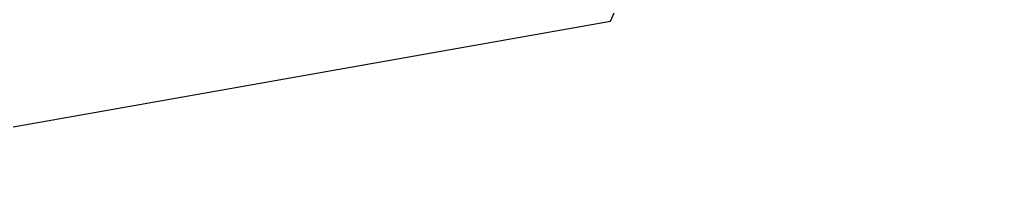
# Model space of a CAD drawing. Header units: millimetres. Extents: x 0 to 8967983, y -224399 to 13801.
# Drawn here: x 71363.94 to 71375.18, y -193460.39 to -193458.52 of the extents above; entities that cross this region are included whole.
import ezdxf

# ---------------------------------------------------------------- set-up
doc = ezdxf.new("R2010")
doc.units = ezdxf.units.MM
doc.header["$LTSCALE"] = 10
doc.layers.add('Архитектура', color=251, linetype='Continuous')

msp = doc.modelspace()

# ---------------------------------------------------------------- linework, layer by layer
at = {"layer": 'Архитектура', "lineweight": 25, "transparency": 33554684}
for points in [[(71359.233, -193420.671), (71365.017, -193453.307, 0.414326), (71365.653, -193453.752), (71366.974, -193453.518, 0.410627), (71367.419, -193452.888), (71367.301, -193452.221, 0.492552), (71367.036, -193452.021), (71366.538, -193452.109, -0.441111), (71366.255, -193451.911), (71365.987, -193450.057, -0.208057), (71366.268, -193449.201, -0.000016), (71368.195, -193446.447, -0.439819), (71369.639, -193446.191, -0.000016), (71372.396, -193448.115, -0.208057), (71372.953, -193448.823), (71373.338, -193450.656, -0.441111), (71373.141, -193450.939), (71372.643, -193451.027, 0.492552), (71372.463, -193451.306), (71372.581, -193451.974, 0.410627), (71373.216, -193452.411), (71374.537, -193452.177, 0.414326), (71374.981, -193451.541), (71369.197, -193418.905, 0.523933)], [(71359.233, -193420.671), (71365.017, -193453.307, 0.414326), (71365.653, -193453.752), (71366.974, -193453.518, 0.410627), (71367.419, -193452.888), (71367.301, -193452.221, 0.492552), (71367.036, -193452.021), (71366.538, -193452.109, -0.441111), (71366.255, -193451.911), (71365.987, -193450.057, -0.208057), (71366.268, -193449.201, -0.000016), (71368.195, -193446.447, -0.439819), (71369.639, -193446.191, -0.000016), (71372.396, -193448.115, -0.208057), (71372.953, -193448.823), (71373.338, -193450.656, -0.441111), (71373.141, -193450.939), (71372.643, -193451.027, 0.492552), (71372.463, -193451.306), (71372.581, -193451.974, 0.410627), (71373.216, -193452.411), (71374.537, -193452.177, 0.414326), (71374.981, -193451.541), (71369.197, -193418.905, 0.523933)], [(71359.233, -193420.671), (71365.017, -193453.307, 0.414326), (71365.653, -193453.752), (71366.974, -193453.518, 0.410627), (71367.419, -193452.888), (71367.301, -193452.221, 0.492552), (71367.036, -193452.021), (71366.538, -193452.109, -0.441111), (71366.255, -193451.911), (71365.987, -193450.057, -0.208057), (71366.268, -193449.201, -0.000016), (71368.195, -193446.447, -0.439819), (71369.639, -193446.191, -0.000016), (71372.396, -193448.115, -0.208057), (71372.953, -193448.823), (71373.338, -193450.656, -0.441111), (71373.141, -193450.939), (71372.643, -193451.027, 0.492552), (71372.463, -193451.306), (71372.581, -193451.974, 0.410627), (71373.216, -193452.411), (71374.537, -193452.177, 0.414326), (71374.981, -193451.541), (71369.197, -193418.905, 0.523933)], [(71359.233, -193420.671), (71365.017, -193453.307, 0.414326), (71365.653, -193453.752), (71366.974, -193453.518, 0.410627), (71367.419, -193452.888), (71367.301, -193452.221, 0.492552), (71367.036, -193452.021), (71366.538, -193452.109, -0.441111), (71366.255, -193451.911), (71365.987, -193450.057, -0.208057), (71366.268, -193449.201, -0.000016), (71368.195, -193446.447, -0.439819), (71369.639, -193446.191, -0.000016), (71372.396, -193448.115, -0.208057), (71372.953, -193448.823), (71373.338, -193450.656, -0.441111), (71373.141, -193450.939), (71372.643, -193451.027, 0.492552), (71372.463, -193451.306), (71372.581, -193451.974, 0.410627), (71373.216, -193452.411), (71374.537, -193452.177, 0.414326), (71374.981, -193451.541), (71369.197, -193418.905, 0.523933)], [(71359.233, -193420.671), (71365.017, -193453.307, 0.414326), (71365.653, -193453.752), (71366.974, -193453.518, 0.410627), (71367.419, -193452.888), (71367.301, -193452.221, 0.492552), (71367.036, -193452.021), (71366.538, -193452.109, -0.441111), (71366.255, -193451.911), (71365.987, -193450.057, -0.208057), (71366.268, -193449.201, -0.000016), (71368.195, -193446.447, -0.439819), (71369.639, -193446.191, -0.000016), (71372.396, -193448.115, -0.208057), (71372.953, -193448.823), (71373.338, -193450.656, -0.441111), (71373.141, -193450.939), (71372.643, -193451.027, 0.492552), (71372.463, -193451.306), (71372.581, -193451.974, 0.410627), (71373.216, -193452.411), (71374.537, -193452.177, 0.414326), (71374.981, -193451.541), (71369.197, -193418.905, 0.523933)], [(71359.233, -193420.671), (71365.017, -193453.307, 0.414326), (71365.653, -193453.752), (71366.974, -193453.518, 0.410627), (71367.419, -193452.888), (71367.301, -193452.221, 0.492552), (71367.036, -193452.021), (71366.538, -193452.109, -0.441111), (71366.255, -193451.911), (71365.987, -193450.057, -0.208057), (71366.268, -193449.201, -0.000016), (71368.195, -193446.447, -0.439819), (71369.639, -193446.191, -0.000016), (71372.396, -193448.115, -0.208057), (71372.953, -193448.823), (71373.338, -193450.656, -0.441111), (71373.141, -193450.939), (71372.643, -193451.027, 0.492552), (71372.463, -193451.306), (71372.581, -193451.974, 0.410627), (71373.216, -193452.411), (71374.537, -193452.177, 0.414326), (71374.981, -193451.541), (71369.197, -193418.905, 0.523933)], [(71359.233, -193420.671), (71365.017, -193453.307, 0.414326), (71365.653, -193453.752), (71366.974, -193453.518, 0.410627), (71367.419, -193452.888), (71367.301, -193452.221, 0.492552), (71367.036, -193452.021), (71366.538, -193452.109, -0.441111), (71366.255, -193451.911), (71365.987, -193450.057, -0.208057), (71366.268, -193449.201, -0.000016), (71368.195, -193446.447, -0.439819), (71369.639, -193446.191, -0.000016), (71372.396, -193448.115, -0.208057), (71372.953, -193448.823), (71373.338, -193450.656, -0.441111), (71373.141, -193450.939), (71372.643, -193451.027, 0.492552), (71372.463, -193451.306), (71372.581, -193451.974, 0.410627), (71373.216, -193452.411), (71374.537, -193452.177, 0.414326), (71374.981, -193451.541), (71369.197, -193418.905, 0.523933)], [(71359.233, -193420.671), (71365.017, -193453.307, 0.414326), (71365.653, -193453.752), (71366.974, -193453.518, 0.410627), (71367.419, -193452.888), (71367.301, -193452.221, 0.492552), (71367.036, -193452.021), (71366.538, -193452.109, -0.441111), (71366.255, -193451.911), (71365.987, -193450.057, -0.208057), (71366.268, -193449.201, -0.000016), (71368.195, -193446.447, -0.439819), (71369.639, -193446.191, -0.000016), (71372.396, -193448.115, -0.208057), (71372.953, -193448.823), (71373.338, -193450.656, -0.441111), (71373.141, -193450.939), (71372.643, -193451.027, 0.492552), (71372.463, -193451.306), (71372.581, -193451.974, 0.410627), (71373.216, -193452.411), (71374.537, -193452.177, 0.414326), (71374.981, -193451.541), (71369.197, -193418.905, 0.523933)], [(71359.233, -193420.671), (71365.017, -193453.307, 0.414326), (71365.653, -193453.752), (71366.974, -193453.518, 0.410627), (71367.419, -193452.888), (71367.301, -193452.221, 0.492552), (71367.036, -193452.021), (71366.538, -193452.109, -0.441111), (71366.255, -193451.911), (71365.987, -193450.057, -0.208057), (71366.268, -193449.201, -0.000016), (71368.195, -193446.447, -0.439819), (71369.639, -193446.191, -0.000016), (71372.396, -193448.115, -0.208057), (71372.953, -193448.823), (71373.338, -193450.656, -0.441111), (71373.141, -193450.939), (71372.643, -193451.027, 0.492552), (71372.463, -193451.306), (71372.581, -193451.974, 0.410627), (71373.216, -193452.411), (71374.537, -193452.177, 0.414326), (71374.981, -193451.541), (71369.197, -193418.905, 0.523933)], [(71359.233, -193420.671), (71365.017, -193453.307, 0.414326), (71365.653, -193453.752), (71366.974, -193453.518, 0.410627), (71367.419, -193452.888), (71367.301, -193452.221, 0.492552), (71367.036, -193452.021), (71366.538, -193452.109, -0.441111), (71366.255, -193451.911), (71365.987, -193450.057, -0.208057), (71366.268, -193449.201, -0.000016), (71368.195, -193446.447, -0.439819), (71369.639, -193446.191, -0.000016), (71372.396, -193448.115, -0.208057), (71372.953, -193448.823), (71373.338, -193450.656, -0.441111), (71373.141, -193450.939), (71372.643, -193451.027, 0.492552), (71372.463, -193451.306), (71372.581, -193451.974, 0.410627), (71373.216, -193452.411), (71374.537, -193452.177, 0.414326), (71374.981, -193451.541), (71369.197, -193418.905, 0.523933)], [(71359.233, -193420.671), (71365.017, -193453.307, 0.414326), (71365.653, -193453.752), (71366.974, -193453.518, 0.410627), (71367.419, -193452.888), (71367.301, -193452.221, 0.492552), (71367.036, -193452.021), (71366.538, -193452.109, -0.441111), (71366.255, -193451.911), (71365.987, -193450.057, -0.208057), (71366.268, -193449.201, -0.000016), (71368.195, -193446.447, -0.439819), (71369.639, -193446.191, -0.000016), (71372.396, -193448.115, -0.208057), (71372.953, -193448.823), (71373.338, -193450.656, -0.441111), (71373.141, -193450.939), (71372.643, -193451.027, 0.492552), (71372.463, -193451.306), (71372.581, -193451.974, 0.410627), (71373.216, -193452.411), (71374.537, -193452.177, 0.414326), (71374.981, -193451.541), (71369.197, -193418.905, 0.523933)], [(71359.233, -193420.671), (71365.017, -193453.307, 0.414326), (71365.653, -193453.752), (71366.974, -193453.518, 0.410627), (71367.419, -193452.888), (71367.301, -193452.221, 0.492552), (71367.036, -193452.021), (71366.538, -193452.109, -0.441111), (71366.255, -193451.911), (71365.987, -193450.057, -0.208057), (71366.268, -193449.201, -0.000016), (71368.195, -193446.447, -0.439819), (71369.639, -193446.191, -0.000016), (71372.396, -193448.115, -0.208057), (71372.953, -193448.823), (71373.338, -193450.656, -0.441111), (71373.141, -193450.939), (71372.643, -193451.027, 0.492552), (71372.463, -193451.306), (71372.581, -193451.974, 0.410627), (71373.216, -193452.411), (71374.537, -193452.177, 0.414326), (71374.981, -193451.541), (71369.197, -193418.905, 0.523933)], [(71359.233, -193420.671), (71365.017, -193453.307, 0.414326), (71365.653, -193453.752), (71366.974, -193453.518, 0.410627), (71367.419, -193452.888), (71367.301, -193452.221, 0.492552), (71367.036, -193452.021), (71366.538, -193452.109, -0.441111), (71366.255, -193451.911), (71365.987, -193450.057, -0.208057), (71366.268, -193449.201, -0.000016), (71368.195, -193446.447, -0.439819), (71369.639, -193446.191, -0.000016), (71372.396, -193448.115, -0.208057), (71372.953, -193448.823), (71373.338, -193450.656, -0.441111), (71373.141, -193450.939), (71372.643, -193451.027, 0.492552), (71372.463, -193451.306), (71372.581, -193451.974, 0.410627), (71373.216, -193452.411), (71374.537, -193452.177, 0.414326), (71374.981, -193451.541), (71369.197, -193418.905, 0.523933)], [(71359.233, -193420.671), (71365.017, -193453.307, 0.414326), (71365.653, -193453.752), (71366.974, -193453.518, 0.410627), (71367.419, -193452.888), (71367.301, -193452.221, 0.492552), (71367.036, -193452.021), (71366.538, -193452.109, -0.441111), (71366.255, -193451.911), (71365.987, -193450.057, -0.208057), (71366.268, -193449.201, -0.000016), (71368.195, -193446.447, -0.439819), (71369.639, -193446.191, -0.000016), (71372.396, -193448.115, -0.208057), (71372.953, -193448.823), (71373.338, -193450.656, -0.441111), (71373.141, -193450.939), (71372.643, -193451.027, 0.492552), (71372.463, -193451.306), (71372.581, -193451.974, 0.410627), (71373.216, -193452.411), (71374.537, -193452.177, 0.414326), (71374.981, -193451.541), (71369.197, -193418.905, 0.523933)], [(71359.233, -193420.671), (71365.017, -193453.307, 0.414326), (71365.653, -193453.752), (71366.974, -193453.518, 0.410627), (71367.419, -193452.888), (71367.301, -193452.221, 0.492552), (71367.036, -193452.021), (71366.538, -193452.109, -0.441111), (71366.255, -193451.911), (71365.987, -193450.057, -0.208057), (71366.268, -193449.201, -0.000016), (71368.195, -193446.447, -0.439819), (71369.639, -193446.191, -0.000016), (71372.396, -193448.115, -0.208057), (71372.953, -193448.823), (71373.338, -193450.656, -0.441111), (71373.141, -193450.939), (71372.643, -193451.027, 0.492552), (71372.463, -193451.306), (71372.581, -193451.974, 0.410627), (71373.216, -193452.411), (71374.537, -193452.177, 0.414326), (71374.981, -193451.541), (71369.197, -193418.905, 0.523933)], [(71359.233, -193420.671), (71365.017, -193453.307, 0.414326), (71365.653, -193453.752), (71366.974, -193453.518, 0.410627), (71367.419, -193452.888), (71367.301, -193452.221, 0.492552), (71367.036, -193452.021), (71366.538, -193452.109, -0.441111), (71366.255, -193451.911), (71365.987, -193450.057, -0.208057), (71366.268, -193449.201, -0.000016), (71368.195, -193446.447, -0.439819), (71369.639, -193446.191, -0.000016), (71372.396, -193448.115, -0.208057), (71372.953, -193448.823), (71373.338, -193450.656, -0.441111), (71373.141, -193450.939), (71372.643, -193451.027, 0.492552), (71372.463, -193451.306), (71372.581, -193451.974, 0.410627), (71373.216, -193452.411), (71374.537, -193452.177, 0.414326), (71374.981, -193451.541), (71369.197, -193418.905, 0.523933)], [(71359.233, -193420.671), (71365.017, -193453.307, 0.414326), (71365.653, -193453.752), (71366.974, -193453.518, 0.410627), (71367.419, -193452.888), (71367.301, -193452.221, 0.492552), (71367.036, -193452.021), (71366.538, -193452.109, -0.441111), (71366.255, -193451.911), (71365.987, -193450.057, -0.208057), (71366.268, -193449.201, -0.000016), (71368.195, -193446.447, -0.439819), (71369.639, -193446.191, -0.000016), (71372.396, -193448.115, -0.208057), (71372.953, -193448.823), (71373.338, -193450.656, -0.441111), (71373.141, -193450.939), (71372.643, -193451.027, 0.492552), (71372.463, -193451.306), (71372.581, -193451.974, 0.410627), (71373.216, -193452.411), (71374.537, -193452.177, 0.414326), (71374.981, -193451.541), (71369.197, -193418.905, 0.523933)], [(71359.233, -193420.671), (71365.017, -193453.307, 0.414326), (71365.653, -193453.752), (71366.974, -193453.518, 0.410627), (71367.419, -193452.888), (71367.301, -193452.221, 0.492552), (71367.036, -193452.021), (71366.538, -193452.109, -0.441111), (71366.255, -193451.911), (71365.987, -193450.057, -0.208057), (71366.268, -193449.201, -0.000016), (71368.195, -193446.447, -0.439819), (71369.639, -193446.191, -0.000016), (71372.396, -193448.115, -0.208057), (71372.953, -193448.823), (71373.338, -193450.656, -0.441111), (71373.141, -193450.939), (71372.643, -193451.027, 0.492552), (71372.463, -193451.306), (71372.581, -193451.974, 0.410627), (71373.216, -193452.411), (71374.537, -193452.177, 0.414326), (71374.981, -193451.541), (71369.197, -193418.905, 0.523933)], [(71359.233, -193420.671), (71365.017, -193453.307, 0.414326), (71365.653, -193453.752), (71366.974, -193453.518, 0.410627), (71367.419, -193452.888), (71367.301, -193452.221, 0.492552), (71367.036, -193452.021), (71366.538, -193452.109, -0.441111), (71366.255, -193451.911), (71365.987, -193450.057, -0.208057), (71366.268, -193449.201, -0.000016), (71368.195, -193446.447, -0.439819), (71369.639, -193446.191, -0.000016), (71372.396, -193448.115, -0.208057), (71372.953, -193448.823), (71373.338, -193450.656, -0.441111), (71373.141, -193450.939), (71372.643, -193451.027, 0.492552), (71372.463, -193451.306), (71372.581, -193451.974, 0.410627), (71373.216, -193452.411), (71374.537, -193452.177, 0.414326), (71374.981, -193451.541), (71369.197, -193418.905, 0.523933)], [(71359.233, -193420.671), (71365.017, -193453.307, 0.414326), (71365.653, -193453.752), (71366.974, -193453.518, 0.410627), (71367.419, -193452.888), (71367.301, -193452.221, 0.492552), (71367.036, -193452.021), (71366.538, -193452.109, -0.441111), (71366.255, -193451.911), (71365.987, -193450.057, -0.208057), (71366.268, -193449.201, -0.000016), (71368.195, -193446.447, -0.439819), (71369.639, -193446.191, -0.000016), (71372.396, -193448.115, -0.208057), (71372.953, -193448.823), (71373.338, -193450.656, -0.441111), (71373.141, -193450.939), (71372.643, -193451.027, 0.492552), (71372.463, -193451.306), (71372.581, -193451.974, 0.410627), (71373.216, -193452.411), (71374.537, -193452.177, 0.414326), (71374.981, -193451.541), (71369.197, -193418.905, 0.523933)], [(71359.233, -193420.671), (71365.017, -193453.307, 0.414326), (71365.653, -193453.752), (71366.974, -193453.518, 0.410627), (71367.419, -193452.888), (71367.301, -193452.221, 0.492552), (71367.036, -193452.021), (71366.538, -193452.109, -0.441111), (71366.255, -193451.911), (71365.987, -193450.057, -0.208057), (71366.268, -193449.201, -0.000016), (71368.195, -193446.447, -0.439819), (71369.639, -193446.191, -0.000016), (71372.396, -193448.115, -0.208057), (71372.953, -193448.823), (71373.338, -193450.656, -0.441111), (71373.141, -193450.939), (71372.643, -193451.027, 0.492552), (71372.463, -193451.306), (71372.581, -193451.974, 0.410627), (71373.216, -193452.411), (71374.537, -193452.177, 0.414326), (71374.981, -193451.541), (71369.197, -193418.905, 0.523933)], [(71359.233, -193420.671), (71365.017, -193453.307, 0.414326), (71365.653, -193453.752), (71366.974, -193453.518, 0.410627), (71367.419, -193452.888), (71367.301, -193452.221, 0.492552), (71367.036, -193452.021), (71366.538, -193452.109, -0.441111), (71366.255, -193451.911), (71365.987, -193450.057, -0.208057), (71366.268, -193449.201, -0.000016), (71368.195, -193446.447, -0.439819), (71369.639, -193446.191, -0.000016), (71372.396, -193448.115, -0.208057), (71372.953, -193448.823), (71373.338, -193450.656, -0.441111), (71373.141, -193450.939), (71372.643, -193451.027, 0.492552), (71372.463, -193451.306), (71372.581, -193451.974, 0.410627), (71373.216, -193452.411), (71374.537, -193452.177, 0.414326), (71374.981, -193451.541), (71369.197, -193418.905, 0.523933)], [(71359.233, -193420.671), (71365.017, -193453.307, 0.414326), (71365.653, -193453.752), (71366.974, -193453.518, 0.410627), (71367.419, -193452.888), (71367.301, -193452.221, 0.492552), (71367.036, -193452.021), (71366.538, -193452.109, -0.441111), (71366.255, -193451.911), (71365.987, -193450.057, -0.208057), (71366.268, -193449.201, -0.000016), (71368.195, -193446.447, -0.439819), (71369.639, -193446.191, -0.000016), (71372.396, -193448.115, -0.208057), (71372.953, -193448.823), (71373.338, -193450.656, -0.441111), (71373.141, -193450.939), (71372.643, -193451.027, 0.492552), (71372.463, -193451.306), (71372.581, -193451.974, 0.410627), (71373.216, -193452.411), (71374.537, -193452.177, 0.414326), (71374.981, -193451.541), (71369.197, -193418.905, 0.523933)], [(71359.233, -193420.671), (71365.017, -193453.307, 0.414326), (71365.653, -193453.752), (71366.974, -193453.518, 0.410627), (71367.419, -193452.888), (71367.301, -193452.221, 0.492552), (71367.036, -193452.021), (71366.538, -193452.109, -0.441111), (71366.255, -193451.911), (71365.987, -193450.057, -0.208057), (71366.268, -193449.201, -0.000016), (71368.195, -193446.447, -0.439819), (71369.639, -193446.191, -0.000016), (71372.396, -193448.115, -0.208057), (71372.953, -193448.823), (71373.338, -193450.656, -0.441111), (71373.141, -193450.939), (71372.643, -193451.027, 0.492552), (71372.463, -193451.306), (71372.581, -193451.974, 0.410627), (71373.216, -193452.411), (71374.537, -193452.177, 0.414326), (71374.981, -193451.541), (71369.197, -193418.905, 0.523933)], [(71359.233, -193420.671), (71365.017, -193453.307, 0.414326), (71365.653, -193453.752), (71366.974, -193453.518, 0.410627), (71367.419, -193452.888), (71367.301, -193452.221, 0.492552), (71367.036, -193452.021), (71366.538, -193452.109, -0.441111), (71366.255, -193451.911), (71365.987, -193450.057, -0.208057), (71366.268, -193449.201, -0.000016), (71368.195, -193446.447, -0.439819), (71369.639, -193446.191, -0.000016), (71372.396, -193448.115, -0.208057), (71372.953, -193448.823), (71373.338, -193450.656, -0.441111), (71373.141, -193450.939), (71372.643, -193451.027, 0.492552), (71372.463, -193451.306), (71372.581, -193451.974, 0.410627), (71373.216, -193452.411), (71374.537, -193452.177, 0.414326), (71374.981, -193451.541), (71369.197, -193418.905, 0.523933)], [(71359.233, -193420.671), (71365.017, -193453.307, 0.414326), (71365.653, -193453.752), (71366.974, -193453.518, 0.410627), (71367.419, -193452.888), (71367.301, -193452.221, 0.492552), (71367.036, -193452.021), (71366.538, -193452.109, -0.441111), (71366.255, -193451.911), (71365.987, -193450.057, -0.208057), (71366.268, -193449.201, -0.000016), (71368.195, -193446.447, -0.439819), (71369.639, -193446.191, -0.000016), (71372.396, -193448.115, -0.208057), (71372.953, -193448.823), (71373.338, -193450.656, -0.441111), (71373.141, -193450.939), (71372.643, -193451.027, 0.492552), (71372.463, -193451.306), (71372.581, -193451.974, 0.410627), (71373.216, -193452.411), (71374.537, -193452.177, 0.414326), (71374.981, -193451.541), (71369.197, -193418.905, 0.523933)], [(71359.233, -193420.671), (71365.017, -193453.307, 0.414326), (71365.653, -193453.752), (71366.974, -193453.518, 0.410627), (71367.419, -193452.888), (71367.301, -193452.221, 0.492552), (71367.036, -193452.021), (71366.538, -193452.109, -0.441111), (71366.255, -193451.911), (71365.987, -193450.057, -0.208057), (71366.268, -193449.201, -0.000016), (71368.195, -193446.447, -0.439819), (71369.639, -193446.191, -0.000016), (71372.396, -193448.115, -0.208057), (71372.953, -193448.823), (71373.338, -193450.656, -0.441111), (71373.141, -193450.939), (71372.643, -193451.027, 0.492552), (71372.463, -193451.306), (71372.581, -193451.974, 0.410627), (71373.216, -193452.411), (71374.537, -193452.177, 0.414326), (71374.981, -193451.541), (71369.197, -193418.905, 0.523933)], [(71359.233, -193420.671), (71365.017, -193453.307, 0.414326), (71365.653, -193453.752), (71366.974, -193453.518, 0.410627), (71367.419, -193452.888), (71367.301, -193452.221, 0.492552), (71367.036, -193452.021), (71366.538, -193452.109, -0.441111), (71366.255, -193451.911), (71365.987, -193450.057, -0.208057), (71366.268, -193449.201, -0.000016), (71368.195, -193446.447, -0.439819), (71369.639, -193446.191, -0.000016), (71372.396, -193448.115, -0.208057), (71372.953, -193448.823), (71373.338, -193450.656, -0.441111), (71373.141, -193450.939), (71372.643, -193451.027, 0.492552), (71372.463, -193451.306), (71372.581, -193451.974, 0.410627), (71373.216, -193452.411), (71374.537, -193452.177, 0.414326), (71374.981, -193451.541), (71369.197, -193418.905, 0.523933)], [(71359.233, -193420.671), (71365.017, -193453.307, 0.414326), (71365.653, -193453.752), (71366.974, -193453.518, 0.410627), (71367.419, -193452.888), (71367.301, -193452.221, 0.492552), (71367.036, -193452.021), (71366.538, -193452.109, -0.441111), (71366.255, -193451.911), (71365.987, -193450.057, -0.208057), (71366.268, -193449.201, -0.000016), (71368.195, -193446.447, -0.439819), (71369.639, -193446.191, -0.000016), (71372.396, -193448.115, -0.208057), (71372.953, -193448.823), (71373.338, -193450.656, -0.441111), (71373.141, -193450.939), (71372.643, -193451.027, 0.492552), (71372.463, -193451.306), (71372.581, -193451.974, 0.410627), (71373.216, -193452.411), (71374.537, -193452.177, 0.414326), (71374.981, -193451.541), (71369.197, -193418.905, 0.523933)], [(71359.233, -193420.671), (71365.017, -193453.307, 0.414326), (71365.653, -193453.752), (71366.974, -193453.518, 0.410627), (71367.419, -193452.888), (71367.301, -193452.221, 0.492552), (71367.036, -193452.021), (71366.538, -193452.109, -0.441111), (71366.255, -193451.911), (71365.987, -193450.057, -0.208057), (71366.268, -193449.201, -0.000016), (71368.195, -193446.447, -0.439819), (71369.639, -193446.191, -0.000016), (71372.396, -193448.115, -0.208057), (71372.953, -193448.823), (71373.338, -193450.656, -0.441111), (71373.141, -193450.939), (71372.643, -193451.027, 0.492552), (71372.463, -193451.306), (71372.581, -193451.974, 0.410627), (71373.216, -193452.411), (71374.537, -193452.177, 0.414326), (71374.981, -193451.541), (71369.197, -193418.905, 0.523933)], [(71359.233, -193420.671), (71365.017, -193453.307, 0.414326), (71365.653, -193453.752), (71366.974, -193453.518, 0.410627), (71367.419, -193452.888), (71367.301, -193452.221, 0.492552), (71367.036, -193452.021), (71366.538, -193452.109, -0.441111), (71366.255, -193451.911), (71365.987, -193450.057, -0.208057), (71366.268, -193449.201, -0.000016), (71368.195, -193446.447, -0.439819), (71369.639, -193446.191, -0.000016), (71372.396, -193448.115, -0.208057), (71372.953, -193448.823), (71373.338, -193450.656, -0.441111), (71373.141, -193450.939), (71372.643, -193451.027, 0.492552), (71372.463, -193451.306), (71372.581, -193451.974, 0.410627), (71373.216, -193452.411), (71374.537, -193452.177, 0.414326), (71374.981, -193451.541), (71369.197, -193418.905, 0.523933)], [(71359.233, -193420.671), (71365.017, -193453.307, 0.414326), (71365.653, -193453.752), (71366.974, -193453.518, 0.410627), (71367.419, -193452.888), (71367.301, -193452.221, 0.492552), (71367.036, -193452.021), (71366.538, -193452.109, -0.441111), (71366.255, -193451.911), (71365.987, -193450.057, -0.208057), (71366.268, -193449.201, -0.000016), (71368.195, -193446.447, -0.439819), (71369.639, -193446.191, -0.000016), (71372.396, -193448.115, -0.208057), (71372.953, -193448.823), (71373.338, -193450.656, -0.441111), (71373.141, -193450.939), (71372.643, -193451.027, 0.492552), (71372.463, -193451.306), (71372.581, -193451.974, 0.410627), (71373.216, -193452.411), (71374.537, -193452.177, 0.414326), (71374.981, -193451.541), (71369.197, -193418.905, 0.523933)], [(71359.233, -193420.671), (71365.017, -193453.307, 0.414326), (71365.653, -193453.752), (71366.974, -193453.518, 0.410627), (71367.419, -193452.888), (71367.301, -193452.221, 0.492552), (71367.036, -193452.021), (71366.538, -193452.109, -0.441111), (71366.255, -193451.911), (71365.987, -193450.057, -0.208057), (71366.268, -193449.201, -0.000016), (71368.195, -193446.447, -0.439819), (71369.639, -193446.191, -0.000016), (71372.396, -193448.115, -0.208057), (71372.953, -193448.823), (71373.338, -193450.656, -0.441111), (71373.141, -193450.939), (71372.643, -193451.027, 0.492552), (71372.463, -193451.306), (71372.581, -193451.974, 0.410627), (71373.216, -193452.411), (71374.537, -193452.177, 0.414326), (71374.981, -193451.541), (71369.197, -193418.905, 0.523933)], [(71359.233, -193420.671), (71365.017, -193453.307, 0.414326), (71365.653, -193453.752), (71366.974, -193453.518, 0.410627), (71367.419, -193452.888), (71367.301, -193452.221, 0.492552), (71367.036, -193452.021), (71366.538, -193452.109, -0.441111), (71366.255, -193451.911), (71365.987, -193450.057, -0.208057), (71366.268, -193449.201, -0.000016), (71368.195, -193446.447, -0.439819), (71369.639, -193446.191, -0.000016), (71372.396, -193448.115, -0.208057), (71372.953, -193448.823), (71373.338, -193450.656, -0.441111), (71373.141, -193450.939), (71372.643, -193451.027, 0.492552), (71372.463, -193451.306), (71372.581, -193451.974, 0.410627), (71373.216, -193452.411), (71374.537, -193452.177, 0.414326), (71374.981, -193451.541), (71369.197, -193418.905, 0.523933)], [(71359.233, -193420.671), (71365.017, -193453.307, 0.414326), (71365.653, -193453.752), (71366.974, -193453.518, 0.410627), (71367.419, -193452.888), (71367.301, -193452.221, 0.492552), (71367.036, -193452.021), (71366.538, -193452.109, -0.441111), (71366.255, -193451.911), (71365.987, -193450.057, -0.208057), (71366.268, -193449.201, -0.000016), (71368.195, -193446.447, -0.439819), (71369.639, -193446.191, -0.000016), (71372.396, -193448.115, -0.208057), (71372.953, -193448.823), (71373.338, -193450.656, -0.441111), (71373.141, -193450.939), (71372.643, -193451.027, 0.492552), (71372.463, -193451.306), (71372.581, -193451.974, 0.410627), (71373.216, -193452.411), (71374.537, -193452.177, 0.414326), (71374.981, -193451.541), (71369.197, -193418.905, 0.523933)], [(71359.233, -193420.671), (71365.017, -193453.307, 0.414326), (71365.653, -193453.752), (71366.974, -193453.518, 0.410627), (71367.419, -193452.888), (71367.301, -193452.221, 0.492552), (71367.036, -193452.021), (71366.538, -193452.109, -0.441111), (71366.255, -193451.911), (71365.987, -193450.057, -0.208057), (71366.268, -193449.201, -0.000016), (71368.195, -193446.447, -0.439819), (71369.639, -193446.191, -0.000016), (71372.396, -193448.115, -0.208057), (71372.953, -193448.823), (71373.338, -193450.656, -0.441111), (71373.141, -193450.939), (71372.643, -193451.027, 0.492552), (71372.463, -193451.306), (71372.581, -193451.974, 0.410627), (71373.216, -193452.411), (71374.537, -193452.177, 0.414326), (71374.981, -193451.541), (71369.197, -193418.905, 0.523933)], [(71359.233, -193420.671), (71365.017, -193453.307, 0.414326), (71365.653, -193453.752), (71366.974, -193453.518, 0.410627), (71367.419, -193452.888), (71367.301, -193452.221, 0.492552), (71367.036, -193452.021), (71366.538, -193452.109, -0.441111), (71366.255, -193451.911), (71365.987, -193450.057, -0.208057), (71366.268, -193449.201, -0.000016), (71368.195, -193446.447, -0.439819), (71369.639, -193446.191, -0.000016), (71372.396, -193448.115, -0.208057), (71372.953, -193448.823), (71373.338, -193450.656, -0.441111), (71373.141, -193450.939), (71372.643, -193451.027, 0.492552), (71372.463, -193451.306), (71372.581, -193451.974, 0.410627), (71373.216, -193452.411), (71374.537, -193452.177, 0.414326), (71374.981, -193451.541), (71369.197, -193418.905, 0.523933)], [(71359.233, -193420.671), (71365.017, -193453.307, 0.414326), (71365.653, -193453.752), (71366.974, -193453.518, 0.410627), (71367.419, -193452.888), (71367.301, -193452.221, 0.492552), (71367.036, -193452.021), (71366.538, -193452.109, -0.441111), (71366.255, -193451.911), (71365.987, -193450.057, -0.208057), (71366.268, -193449.201, -0.000016), (71368.195, -193446.447, -0.439819), (71369.639, -193446.191, -0.000016), (71372.396, -193448.115, -0.208057), (71372.953, -193448.823), (71373.338, -193450.656, -0.441111), (71373.141, -193450.939), (71372.643, -193451.027, 0.492552), (71372.463, -193451.306), (71372.581, -193451.974, 0.410627), (71373.216, -193452.411), (71374.537, -193452.177, 0.414326), (71374.981, -193451.541), (71369.197, -193418.905, 0.523933)], [(71359.233, -193420.671), (71365.017, -193453.307, 0.414326), (71365.653, -193453.752), (71366.974, -193453.518, 0.410627), (71367.419, -193452.888), (71367.301, -193452.221, 0.492552), (71367.036, -193452.021), (71366.538, -193452.109, -0.441111), (71366.255, -193451.911), (71365.987, -193450.057, -0.208057), (71366.268, -193449.201, -0.000016), (71368.195, -193446.447, -0.439819), (71369.639, -193446.191, -0.000016), (71372.396, -193448.115, -0.208057), (71372.953, -193448.823), (71373.338, -193450.656, -0.441111), (71373.141, -193450.939), (71372.643, -193451.027, 0.492552), (71372.463, -193451.306), (71372.581, -193451.974, 0.410627), (71373.216, -193452.411), (71374.537, -193452.177, 0.414326), (71374.981, -193451.541), (71369.197, -193418.905, 0.523933)], [(71359.233, -193420.671), (71365.017, -193453.307, 0.414326), (71365.653, -193453.752), (71366.974, -193453.518, 0.410627), (71367.419, -193452.888), (71367.301, -193452.221, 0.492552), (71367.036, -193452.021), (71366.538, -193452.109, -0.441111), (71366.255, -193451.911), (71365.987, -193450.057, -0.208057), (71366.268, -193449.201, -0.000016), (71368.195, -193446.447, -0.439819), (71369.639, -193446.191, -0.000016), (71372.396, -193448.115, -0.208057), (71372.953, -193448.823), (71373.338, -193450.656, -0.441111), (71373.141, -193450.939), (71372.643, -193451.027, 0.492552), (71372.463, -193451.306), (71372.581, -193451.974, 0.410627), (71373.216, -193452.411), (71374.537, -193452.177, 0.414326), (71374.981, -193451.541), (71369.197, -193418.905, 0.523933)], [(71359.233, -193420.671), (71365.017, -193453.307, 0.414326), (71365.653, -193453.752), (71366.974, -193453.518, 0.410627), (71367.419, -193452.888), (71367.301, -193452.221, 0.492552), (71367.036, -193452.021), (71366.538, -193452.109, -0.441111), (71366.255, -193451.911), (71365.987, -193450.057, -0.208057), (71366.268, -193449.201, -0.000016), (71368.195, -193446.447, -0.439819), (71369.639, -193446.191, -0.000016), (71372.396, -193448.115, -0.208057), (71372.953, -193448.823), (71373.338, -193450.656, -0.441111), (71373.141, -193450.939), (71372.643, -193451.027, 0.492552), (71372.463, -193451.306), (71372.581, -193451.974, 0.410627), (71373.216, -193452.411), (71374.537, -193452.177, 0.414326), (71374.981, -193451.541), (71369.197, -193418.905, 0.523933)], [(71359.233, -193420.671), (71365.017, -193453.307, 0.414326), (71365.653, -193453.752), (71366.974, -193453.518, 0.410627), (71367.419, -193452.888), (71367.301, -193452.221, 0.492552), (71367.036, -193452.021), (71366.538, -193452.109, -0.441111), (71366.255, -193451.911), (71365.987, -193450.057, -0.208057), (71366.268, -193449.201, -0.000016), (71368.195, -193446.447, -0.439819), (71369.639, -193446.191, -0.000016), (71372.396, -193448.115, -0.208057), (71372.953, -193448.823), (71373.338, -193450.656, -0.441111), (71373.141, -193450.939), (71372.643, -193451.027, 0.492552), (71372.463, -193451.306), (71372.581, -193451.974, 0.410627), (71373.216, -193452.411), (71374.537, -193452.177, 0.414326), (71374.981, -193451.541), (71369.197, -193418.905, 0.523933)], [(71359.233, -193420.671), (71365.017, -193453.307, 0.414326), (71365.653, -193453.752), (71366.974, -193453.518, 0.410627), (71367.419, -193452.888), (71367.301, -193452.221, 0.492552), (71367.036, -193452.021), (71366.538, -193452.109, -0.441111), (71366.255, -193451.911), (71365.987, -193450.057, -0.208057), (71366.268, -193449.201, -0.000016), (71368.195, -193446.447, -0.439819), (71369.639, -193446.191, -0.000016), (71372.396, -193448.115, -0.208057), (71372.953, -193448.823), (71373.338, -193450.656, -0.441111), (71373.141, -193450.939), (71372.643, -193451.027, 0.492552), (71372.463, -193451.306), (71372.581, -193451.974, 0.410627), (71373.216, -193452.411), (71374.537, -193452.177, 0.414326), (71374.981, -193451.541), (71369.197, -193418.905, 0.523933)], [(71359.233, -193420.671), (71365.017, -193453.307, 0.414326), (71365.653, -193453.752), (71366.974, -193453.518, 0.410627), (71367.419, -193452.888), (71367.301, -193452.221, 0.492552), (71367.036, -193452.021), (71366.538, -193452.109, -0.441111), (71366.255, -193451.911), (71365.987, -193450.057, -0.208057), (71366.268, -193449.201, -0.000016), (71368.195, -193446.447, -0.439819), (71369.639, -193446.191, -0.000016), (71372.396, -193448.115, -0.208057), (71372.953, -193448.823), (71373.338, -193450.656, -0.441111), (71373.141, -193450.939), (71372.643, -193451.027, 0.492552), (71372.463, -193451.306), (71372.581, -193451.974, 0.410627), (71373.216, -193452.411), (71374.537, -193452.177, 0.414326), (71374.981, -193451.541), (71369.197, -193418.905, 0.523933)], [(71359.233, -193420.671), (71365.017, -193453.307, 0.414326), (71365.653, -193453.752), (71366.974, -193453.518, 0.410627), (71367.419, -193452.888), (71367.301, -193452.221, 0.492552), (71367.036, -193452.021), (71366.538, -193452.109, -0.441111), (71366.255, -193451.911), (71365.987, -193450.057, -0.208057), (71366.268, -193449.201, -0.000016), (71368.195, -193446.447, -0.439819), (71369.639, -193446.191, -0.000016), (71372.396, -193448.115, -0.208057), (71372.953, -193448.823), (71373.338, -193450.656, -0.441111), (71373.141, -193450.939), (71372.643, -193451.027, 0.492552), (71372.463, -193451.306), (71372.581, -193451.974, 0.410627), (71373.216, -193452.411), (71374.537, -193452.177, 0.414326), (71374.981, -193451.541), (71369.197, -193418.905, 0.523933)], [(71359.233, -193420.671), (71365.017, -193453.307, 0.414326), (71365.653, -193453.752), (71366.974, -193453.518, 0.410627), (71367.419, -193452.888), (71367.301, -193452.221, 0.492552), (71367.036, -193452.021), (71366.538, -193452.109, -0.441111), (71366.255, -193451.911), (71365.987, -193450.057, -0.208057), (71366.268, -193449.201, -0.000016), (71368.195, -193446.447, -0.439819), (71369.639, -193446.191, -0.000016), (71372.396, -193448.115, -0.208057), (71372.953, -193448.823), (71373.338, -193450.656, -0.441111), (71373.141, -193450.939), (71372.643, -193451.027, 0.492552), (71372.463, -193451.306), (71372.581, -193451.974, 0.410627), (71373.216, -193452.411), (71374.537, -193452.177, 0.414326), (71374.981, -193451.541), (71369.197, -193418.905, 0.523933)], [(71359.233, -193420.671), (71365.017, -193453.307, 0.414326), (71365.653, -193453.752), (71366.974, -193453.518, 0.410627), (71367.419, -193452.888), (71367.301, -193452.221, 0.492552), (71367.036, -193452.021), (71366.538, -193452.109, -0.441111), (71366.255, -193451.911), (71365.987, -193450.057, -0.208057), (71366.268, -193449.201, -0.000016), (71368.195, -193446.447, -0.439819), (71369.639, -193446.191, -0.000016), (71372.396, -193448.115, -0.208057), (71372.953, -193448.823), (71373.338, -193450.656, -0.441111), (71373.141, -193450.939), (71372.643, -193451.027, 0.492552), (71372.463, -193451.306), (71372.581, -193451.974, 0.410627), (71373.216, -193452.411), (71374.537, -193452.177, 0.414326), (71374.981, -193451.541), (71369.197, -193418.905, 0.523933)], [(71359.233, -193420.671), (71365.017, -193453.307, 0.414326), (71365.653, -193453.752), (71366.974, -193453.518, 0.410627), (71367.419, -193452.888), (71367.301, -193452.221, 0.492552), (71367.036, -193452.021), (71366.538, -193452.109, -0.441111), (71366.255, -193451.911), (71365.987, -193450.057, -0.208057), (71366.268, -193449.201, -0.000016), (71368.195, -193446.447, -0.439819), (71369.639, -193446.191, -0.000016), (71372.396, -193448.115, -0.208057), (71372.953, -193448.823), (71373.338, -193450.656, -0.441111), (71373.141, -193450.939), (71372.643, -193451.027, 0.492552), (71372.463, -193451.306), (71372.581, -193451.974, 0.410627), (71373.216, -193452.411), (71374.537, -193452.177, 0.414326), (71374.981, -193451.541), (71369.197, -193418.905, 0.523933)], [(71359.233, -193420.671), (71365.017, -193453.307, 0.414326), (71365.653, -193453.752), (71366.974, -193453.518, 0.410627), (71367.419, -193452.888), (71367.301, -193452.221, 0.492552), (71367.036, -193452.021), (71366.538, -193452.109, -0.441111), (71366.255, -193451.911), (71365.987, -193450.057, -0.208057), (71366.268, -193449.201, -0.000016), (71368.195, -193446.447, -0.439819), (71369.639, -193446.191, -0.000016), (71372.396, -193448.115, -0.208057), (71372.953, -193448.823), (71373.338, -193450.656, -0.441111), (71373.141, -193450.939), (71372.643, -193451.027, 0.492552), (71372.463, -193451.306), (71372.581, -193451.974, 0.410627), (71373.216, -193452.411), (71374.537, -193452.177, 0.414326), (71374.981, -193451.541), (71369.197, -193418.905, 0.523933)], [(71359.233, -193420.671), (71365.017, -193453.307, 0.414326), (71365.653, -193453.752), (71366.974, -193453.518, 0.410627), (71367.419, -193452.888), (71367.301, -193452.221, 0.492552), (71367.036, -193452.021), (71366.538, -193452.109, -0.441111), (71366.255, -193451.911), (71365.987, -193450.057, -0.208057), (71366.268, -193449.201, -0.000016), (71368.195, -193446.447, -0.439819), (71369.639, -193446.191, -0.000016), (71372.396, -193448.115, -0.208057), (71372.953, -193448.823), (71373.338, -193450.656, -0.441111), (71373.141, -193450.939), (71372.643, -193451.027, 0.492552), (71372.463, -193451.306), (71372.581, -193451.974, 0.410627), (71373.216, -193452.411), (71374.537, -193452.177, 0.414326), (71374.981, -193451.541), (71369.197, -193418.905, 0.523933)], [(71359.233, -193420.671), (71365.017, -193453.307, 0.414326), (71365.653, -193453.752), (71366.974, -193453.518, 0.410627), (71367.419, -193452.888), (71367.301, -193452.221, 0.492552), (71367.036, -193452.021), (71366.538, -193452.109, -0.441111), (71366.255, -193451.911), (71365.987, -193450.057, -0.208057), (71366.268, -193449.201, -0.000016), (71368.195, -193446.447, -0.439819), (71369.639, -193446.191, -0.000016), (71372.396, -193448.115, -0.208057), (71372.953, -193448.823), (71373.338, -193450.656, -0.441111), (71373.141, -193450.939), (71372.643, -193451.027, 0.492552), (71372.463, -193451.306), (71372.581, -193451.974, 0.410627), (71373.216, -193452.411), (71374.537, -193452.177, 0.414326), (71374.981, -193451.541), (71369.197, -193418.905, 0.523933)], [(71359.233, -193420.671), (71365.017, -193453.307, 0.414326), (71365.653, -193453.752), (71366.974, -193453.518, 0.410627), (71367.419, -193452.888), (71367.301, -193452.221, 0.492552), (71367.036, -193452.021), (71366.538, -193452.109, -0.441111), (71366.255, -193451.911), (71365.987, -193450.057, -0.208057), (71366.268, -193449.201, -0.000016), (71368.195, -193446.447, -0.439819), (71369.639, -193446.191, -0.000016), (71372.396, -193448.115, -0.208057), (71372.953, -193448.823), (71373.338, -193450.656, -0.441111), (71373.141, -193450.939), (71372.643, -193451.027, 0.492552), (71372.463, -193451.306), (71372.581, -193451.974, 0.410627), (71373.216, -193452.411), (71374.537, -193452.177, 0.414326), (71374.981, -193451.541), (71369.197, -193418.905, 0.523933)], [(71359.233, -193420.671), (71365.017, -193453.307, 0.414326), (71365.653, -193453.752), (71366.974, -193453.518, 0.410627), (71367.419, -193452.888), (71367.301, -193452.221, 0.492552), (71367.036, -193452.021), (71366.538, -193452.109, -0.441111), (71366.255, -193451.911), (71365.987, -193450.057, -0.208057), (71366.268, -193449.201, -0.000016), (71368.195, -193446.447, -0.439819), (71369.639, -193446.191, -0.000016), (71372.396, -193448.115, -0.208057), (71372.953, -193448.823), (71373.338, -193450.656, -0.441111), (71373.141, -193450.939), (71372.643, -193451.027, 0.492552), (71372.463, -193451.306), (71372.581, -193451.974, 0.410627), (71373.216, -193452.411), (71374.537, -193452.177, 0.414326), (71374.981, -193451.541), (71369.197, -193418.905, 0.523933)], [(71359.233, -193420.671), (71365.017, -193453.307, 0.414326), (71365.653, -193453.752), (71366.974, -193453.518, 0.410627), (71367.419, -193452.888), (71367.301, -193452.221, 0.492552), (71367.036, -193452.021), (71366.538, -193452.109, -0.441111), (71366.255, -193451.911), (71365.987, -193450.057, -0.208057), (71366.268, -193449.201, -0.000016), (71368.195, -193446.447, -0.439819), (71369.639, -193446.191, -0.000016), (71372.396, -193448.115, -0.208057), (71372.953, -193448.823), (71373.338, -193450.656, -0.441111), (71373.141, -193450.939), (71372.643, -193451.027, 0.492552), (71372.463, -193451.306), (71372.581, -193451.974, 0.410627), (71373.216, -193452.411), (71374.537, -193452.177, 0.414326), (71374.981, -193451.541), (71369.197, -193418.905, 0.523933)], [(71359.233, -193420.671), (71365.017, -193453.307, 0.414326), (71365.653, -193453.752), (71366.974, -193453.518, 0.410627), (71367.419, -193452.888), (71367.301, -193452.221, 0.492552), (71367.036, -193452.021), (71366.538, -193452.109, -0.441111), (71366.255, -193451.911), (71365.987, -193450.057, -0.208057), (71366.268, -193449.201, -0.000016), (71368.195, -193446.447, -0.439819), (71369.639, -193446.191, -0.000016), (71372.396, -193448.115, -0.208057), (71372.953, -193448.823), (71373.338, -193450.656, -0.441111), (71373.141, -193450.939), (71372.643, -193451.027, 0.492552), (71372.463, -193451.306), (71372.581, -193451.974, 0.410627), (71373.216, -193452.411), (71374.537, -193452.177, 0.414326), (71374.981, -193451.541), (71369.197, -193418.905, 0.523933)], [(71359.233, -193420.671), (71365.017, -193453.307, 0.414326), (71365.653, -193453.752), (71366.974, -193453.518, 0.410627), (71367.419, -193452.888), (71367.301, -193452.221, 0.492552), (71367.036, -193452.021), (71366.538, -193452.109, -0.441111), (71366.255, -193451.911), (71365.987, -193450.057, -0.208057), (71366.268, -193449.201, -0.000016), (71368.195, -193446.447, -0.439819), (71369.639, -193446.191, -0.000016), (71372.396, -193448.115, -0.208057), (71372.953, -193448.823), (71373.338, -193450.656, -0.441111), (71373.141, -193450.939), (71372.643, -193451.027, 0.492552), (71372.463, -193451.306), (71372.581, -193451.974, 0.410627), (71373.216, -193452.411), (71374.537, -193452.177, 0.414326), (71374.981, -193451.541), (71369.197, -193418.905, 0.523933)], [(71359.233, -193420.671), (71365.017, -193453.307, 0.414326), (71365.653, -193453.752), (71366.974, -193453.518, 0.410627), (71367.419, -193452.888), (71367.301, -193452.221, 0.492552), (71367.036, -193452.021), (71366.538, -193452.109, -0.441111), (71366.255, -193451.911), (71365.987, -193450.057, -0.208057), (71366.268, -193449.201, -0.000016), (71368.195, -193446.447, -0.439819), (71369.639, -193446.191, -0.000016), (71372.396, -193448.115, -0.208057), (71372.953, -193448.823), (71373.338, -193450.656, -0.441111), (71373.141, -193450.939), (71372.643, -193451.027, 0.492552), (71372.463, -193451.306), (71372.581, -193451.974, 0.410627), (71373.216, -193452.411), (71374.537, -193452.177, 0.414326), (71374.981, -193451.541), (71369.197, -193418.905, 0.523933)], [(71359.233, -193420.671), (71365.017, -193453.307, 0.414326), (71365.653, -193453.752), (71366.974, -193453.518, 0.410627), (71367.419, -193452.888), (71367.301, -193452.221, 0.492552), (71367.036, -193452.021), (71366.538, -193452.109, -0.441111), (71366.255, -193451.911), (71365.987, -193450.057, -0.208057), (71366.268, -193449.201, -0.000016), (71368.195, -193446.447, -0.439819), (71369.639, -193446.191, -0.000016), (71372.396, -193448.115, -0.208057), (71372.953, -193448.823), (71373.338, -193450.656, -0.441111), (71373.141, -193450.939), (71372.643, -193451.027, 0.492552), (71372.463, -193451.306), (71372.581, -193451.974, 0.410627), (71373.216, -193452.411), (71374.537, -193452.177, 0.414326), (71374.981, -193451.541), (71369.197, -193418.905, 0.523933)], [(71359.233, -193420.671), (71365.017, -193453.307, 0.414326), (71365.653, -193453.752), (71366.974, -193453.518, 0.410627), (71367.419, -193452.888), (71367.301, -193452.221, 0.492552), (71367.036, -193452.021), (71366.538, -193452.109, -0.441111), (71366.255, -193451.911), (71365.987, -193450.057, -0.208057), (71366.268, -193449.201, -0.000016), (71368.195, -193446.447, -0.439819), (71369.639, -193446.191, -0.000016), (71372.396, -193448.115, -0.208057), (71372.953, -193448.823), (71373.338, -193450.656, -0.441111), (71373.141, -193450.939), (71372.643, -193451.027, 0.492552), (71372.463, -193451.306), (71372.581, -193451.974, 0.410627), (71373.216, -193452.411), (71374.537, -193452.177, 0.414326), (71374.981, -193451.541), (71369.197, -193418.905, 0.523933)], [(71359.233, -193420.671), (71365.017, -193453.307, 0.414326), (71365.653, -193453.752), (71366.974, -193453.518, 0.410627), (71367.419, -193452.888), (71367.301, -193452.221, 0.492552), (71367.036, -193452.021), (71366.538, -193452.109, -0.441111), (71366.255, -193451.911), (71365.987, -193450.057, -0.208057), (71366.268, -193449.201, -0.000016), (71368.195, -193446.447, -0.439819), (71369.639, -193446.191, -0.000016), (71372.396, -193448.115, -0.208057), (71372.953, -193448.823), (71373.338, -193450.656, -0.441111), (71373.141, -193450.939), (71372.643, -193451.027, 0.492552), (71372.463, -193451.306), (71372.581, -193451.974, 0.410627), (71373.216, -193452.411), (71374.537, -193452.177, 0.414326), (71374.981, -193451.541), (71369.197, -193418.905, 0.523933)], [(71359.233, -193420.671), (71365.017, -193453.307, 0.414326), (71365.653, -193453.752), (71366.974, -193453.518, 0.410627), (71367.419, -193452.888), (71367.301, -193452.221, 0.492552), (71367.036, -193452.021), (71366.538, -193452.109, -0.441111), (71366.255, -193451.911), (71365.987, -193450.057, -0.208057), (71366.268, -193449.201, -0.000016), (71368.195, -193446.447, -0.439819), (71369.639, -193446.191, -0.000016), (71372.396, -193448.115, -0.208057), (71372.953, -193448.823), (71373.338, -193450.656, -0.441111), (71373.141, -193450.939), (71372.643, -193451.027, 0.492552), (71372.463, -193451.306), (71372.581, -193451.974, 0.410627), (71373.216, -193452.411), (71374.537, -193452.177, 0.414326), (71374.981, -193451.541), (71369.197, -193418.905, 0.523933)], [(71359.233, -193420.671), (71365.017, -193453.307, 0.414326), (71365.653, -193453.752), (71366.974, -193453.518, 0.410627), (71367.419, -193452.888), (71367.301, -193452.221, 0.492552), (71367.036, -193452.021), (71366.538, -193452.109, -0.441111), (71366.255, -193451.911), (71365.987, -193450.057, -0.208057), (71366.268, -193449.201, -0.000016), (71368.195, -193446.447, -0.439819), (71369.639, -193446.191, -0.000016), (71372.396, -193448.115, -0.208057), (71372.953, -193448.823), (71373.338, -193450.656, -0.441111), (71373.141, -193450.939), (71372.643, -193451.027, 0.492552), (71372.463, -193451.306), (71372.581, -193451.974, 0.410627), (71373.216, -193452.411), (71374.537, -193452.177, 0.414326), (71374.981, -193451.541), (71369.197, -193418.905, 0.523933)], [(71359.233, -193420.671), (71365.017, -193453.307, 0.414326), (71365.653, -193453.752), (71366.974, -193453.518, 0.410627), (71367.419, -193452.888), (71367.301, -193452.221, 0.492552), (71367.036, -193452.021), (71366.538, -193452.109, -0.441111), (71366.255, -193451.911), (71365.987, -193450.057, -0.208057), (71366.268, -193449.201, -0.000016), (71368.195, -193446.447, -0.439819), (71369.639, -193446.191, -0.000016), (71372.396, -193448.115, -0.208057), (71372.953, -193448.823), (71373.338, -193450.656, -0.441111), (71373.141, -193450.939), (71372.643, -193451.027, 0.492552), (71372.463, -193451.306), (71372.581, -193451.974, 0.410627), (71373.216, -193452.411), (71374.537, -193452.177, 0.414326), (71374.981, -193451.541), (71369.197, -193418.905, 0.523933)], [(71345.4, -193466.441), (71352.723, -193465.143, 0.414326), (71353.563, -193463.942), (71353.35, -193462.741, -0.082799), (71361.049, -193460.263), (71370.773, -193458.54), (71370.95, -193458.137), (71371.374, -193458.434), (71380.978, -193456.731, -0.082799)], [(71345.4, -193466.441), (71352.723, -193465.143, 0.414326), (71353.563, -193463.942), (71353.35, -193462.741, -0.082799), (71361.049, -193460.263), (71370.773, -193458.54), (71370.95, -193458.137), (71371.374, -193458.434), (71380.978, -193456.731, -0.082799)], [(71345.4, -193466.441), (71352.723, -193465.143, 0.414326), (71353.563, -193463.942), (71353.35, -193462.741, -0.082799), (71361.049, -193460.263), (71370.773, -193458.54), (71370.95, -193458.137), (71371.374, -193458.434), (71380.978, -193456.731, -0.082799)], [(71345.4, -193466.441), (71352.723, -193465.143, 0.414326), (71353.563, -193463.942), (71353.35, -193462.741, -0.082799), (71361.049, -193460.263), (71370.773, -193458.54), (71370.95, -193458.137), (71371.374, -193458.434), (71380.978, -193456.731, -0.082799)], [(71345.4, -193466.441), (71352.723, -193465.143, 0.414326), (71353.563, -193463.942), (71353.35, -193462.741, -0.082799), (71361.049, -193460.263), (71370.773, -193458.54), (71370.95, -193458.137), (71371.374, -193458.434), (71380.978, -193456.731, -0.082799)], [(71345.4, -193466.441), (71352.723, -193465.143, 0.414326), (71353.563, -193463.942), (71353.35, -193462.741, -0.082799), (71361.049, -193460.263), (71370.773, -193458.54), (71370.95, -193458.137), (71371.374, -193458.434), (71380.978, -193456.731, -0.082799)], [(71345.4, -193466.441), (71352.723, -193465.143, 0.414326), (71353.563, -193463.942), (71353.35, -193462.741, -0.082799), (71361.049, -193460.263), (71370.773, -193458.54), (71370.95, -193458.137), (71371.374, -193458.434), (71380.978, -193456.731, -0.082799)], [(71345.4, -193466.441), (71352.723, -193465.143, 0.414326), (71353.563, -193463.942), (71353.35, -193462.741, -0.082799), (71361.049, -193460.263), (71370.773, -193458.54), (71370.95, -193458.137), (71371.374, -193458.434), (71380.978, -193456.731, -0.082799)], [(71345.4, -193466.441), (71352.723, -193465.143, 0.414326), (71353.563, -193463.942), (71353.35, -193462.741, -0.082799), (71361.049, -193460.263), (71370.773, -193458.54), (71370.95, -193458.137), (71371.374, -193458.434), (71380.978, -193456.731, -0.082799)], [(71345.4, -193466.441), (71352.723, -193465.143, 0.414326), (71353.563, -193463.942), (71353.35, -193462.741, -0.082799), (71361.049, -193460.263), (71370.773, -193458.54), (71370.95, -193458.137), (71371.374, -193458.434), (71380.978, -193456.731, -0.082799)], [(71345.4, -193466.441), (71352.723, -193465.143, 0.414326), (71353.563, -193463.942), (71353.35, -193462.741, -0.082799), (71361.049, -193460.263), (71370.773, -193458.54), (71370.95, -193458.137), (71371.374, -193458.434), (71380.978, -193456.731, -0.082799)], [(71345.4, -193466.441), (71352.723, -193465.143, 0.414326), (71353.563, -193463.942), (71353.35, -193462.741, -0.082799), (71361.049, -193460.263), (71370.773, -193458.54), (71370.95, -193458.137), (71371.374, -193458.434), (71380.978, -193456.731, -0.082799)], [(71345.4, -193466.441), (71352.723, -193465.143, 0.414326), (71353.563, -193463.942), (71353.35, -193462.741, -0.082799), (71361.049, -193460.263), (71370.773, -193458.54), (71370.95, -193458.137), (71371.374, -193458.434), (71380.978, -193456.731, -0.082799)], [(71345.4, -193466.441), (71352.723, -193465.143, 0.414326), (71353.563, -193463.942), (71353.35, -193462.741, -0.082799), (71361.049, -193460.263), (71370.773, -193458.54), (71370.95, -193458.137), (71371.374, -193458.434), (71380.978, -193456.731, -0.082799)], [(71345.4, -193466.441), (71352.723, -193465.143, 0.414326), (71353.563, -193463.942), (71353.35, -193462.741, -0.082799), (71361.049, -193460.263), (71370.773, -193458.54), (71370.95, -193458.137), (71371.374, -193458.434), (71380.978, -193456.731, -0.082799)], [(71345.4, -193466.441), (71352.723, -193465.143, 0.414326), (71353.563, -193463.942), (71353.35, -193462.741, -0.082799), (71361.049, -193460.263), (71370.773, -193458.54), (71370.95, -193458.137), (71371.374, -193458.434), (71380.978, -193456.731, -0.082799)], [(71345.4, -193466.441), (71352.723, -193465.143, 0.414326), (71353.563, -193463.942), (71353.35, -193462.741, -0.082799), (71361.049, -193460.263), (71370.773, -193458.54), (71370.95, -193458.137), (71371.374, -193458.434), (71380.978, -193456.731, -0.082799)], [(71345.4, -193466.441), (71352.723, -193465.143, 0.414326), (71353.563, -193463.942), (71353.35, -193462.741, -0.082799), (71361.049, -193460.263), (71370.773, -193458.54), (71370.95, -193458.137), (71371.374, -193458.434), (71380.978, -193456.731, -0.082799)], [(71345.4, -193466.441), (71352.723, -193465.143, 0.414326), (71353.563, -193463.942), (71353.35, -193462.741, -0.082799), (71361.049, -193460.263), (71370.773, -193458.54), (71370.95, -193458.137), (71371.374, -193458.434), (71380.978, -193456.731, -0.082799)], [(71345.4, -193466.441), (71352.723, -193465.143, 0.414326), (71353.563, -193463.942), (71353.35, -193462.741, -0.082799), (71361.049, -193460.263), (71370.773, -193458.54), (71370.95, -193458.137), (71371.374, -193458.434), (71380.978, -193456.731, -0.082799)], [(71345.4, -193466.441), (71352.723, -193465.143, 0.414326), (71353.563, -193463.942), (71353.35, -193462.741, -0.082799), (71361.049, -193460.263), (71370.773, -193458.54), (71370.95, -193458.137), (71371.374, -193458.434), (71380.978, -193456.731, -0.082799)], [(71345.4, -193466.441), (71352.723, -193465.143, 0.414326), (71353.563, -193463.942), (71353.35, -193462.741, -0.082799), (71361.049, -193460.263), (71370.773, -193458.54), (71370.95, -193458.137), (71371.374, -193458.434), (71380.978, -193456.731, -0.082799)], [(71345.4, -193466.441), (71352.723, -193465.143, 0.414326), (71353.563, -193463.942), (71353.35, -193462.741, -0.082799), (71361.049, -193460.263), (71370.773, -193458.54), (71370.95, -193458.137), (71371.374, -193458.434), (71380.978, -193456.731, -0.082799)], [(71345.4, -193466.441), (71352.723, -193465.143, 0.414326), (71353.563, -193463.942), (71353.35, -193462.741, -0.082799), (71361.049, -193460.263), (71370.773, -193458.54), (71370.95, -193458.137), (71371.374, -193458.434), (71380.978, -193456.731, -0.082799)], [(71345.4, -193466.441), (71352.723, -193465.143, 0.414326), (71353.563, -193463.942), (71353.35, -193462.741, -0.082799), (71361.049, -193460.263), (71370.773, -193458.54), (71370.95, -193458.137), (71371.374, -193458.434), (71380.978, -193456.731, -0.082799)], [(71345.4, -193466.441), (71352.723, -193465.143, 0.414326), (71353.563, -193463.942), (71353.35, -193462.741, -0.082799), (71361.049, -193460.263), (71370.773, -193458.54), (71370.95, -193458.137), (71371.374, -193458.434), (71380.978, -193456.731, -0.082799)], [(71345.4, -193466.441), (71352.723, -193465.143, 0.414326), (71353.563, -193463.942), (71353.35, -193462.741, -0.082799), (71361.049, -193460.263), (71370.773, -193458.54), (71370.95, -193458.137), (71371.374, -193458.434), (71380.978, -193456.731, -0.082799)], [(71345.4, -193466.441), (71352.723, -193465.143, 0.414326), (71353.563, -193463.942), (71353.35, -193462.741, -0.082799), (71361.049, -193460.263), (71370.773, -193458.54), (71370.95, -193458.137), (71371.374, -193458.434), (71380.978, -193456.731, -0.082799)], [(71345.4, -193466.441), (71352.723, -193465.143, 0.414326), (71353.563, -193463.942), (71353.35, -193462.741, -0.082799), (71361.049, -193460.263), (71370.773, -193458.54), (71370.95, -193458.137), (71371.374, -193458.434), (71380.978, -193456.731, -0.082799)], [(71345.4, -193466.441), (71352.723, -193465.143, 0.414326), (71353.563, -193463.942), (71353.35, -193462.741, -0.082799), (71361.049, -193460.263), (71370.773, -193458.54), (71370.95, -193458.137), (71371.374, -193458.434), (71380.978, -193456.731, -0.082799)], [(71345.4, -193466.441), (71352.723, -193465.143, 0.414326), (71353.563, -193463.942), (71353.35, -193462.741, -0.082799), (71361.049, -193460.263), (71370.773, -193458.54), (71370.95, -193458.137), (71371.374, -193458.434), (71380.978, -193456.731, -0.082799)], [(71345.4, -193466.441), (71352.723, -193465.143, 0.414326), (71353.563, -193463.942), (71353.35, -193462.741, -0.082799), (71361.049, -193460.263), (71370.773, -193458.54), (71370.95, -193458.137), (71371.374, -193458.434), (71380.978, -193456.731, -0.082799)], [(71345.4, -193466.441), (71352.723, -193465.143, 0.414326), (71353.563, -193463.942), (71353.35, -193462.741, -0.082799), (71361.049, -193460.263), (71370.773, -193458.54), (71370.95, -193458.137), (71371.374, -193458.434), (71380.978, -193456.731, -0.082799)], [(71345.4, -193466.441), (71352.723, -193465.143, 0.414326), (71353.563, -193463.942), (71353.35, -193462.741, -0.082799), (71361.049, -193460.263), (71370.773, -193458.54), (71370.95, -193458.137), (71371.374, -193458.434), (71380.978, -193456.731, -0.082799)], [(71345.4, -193466.441), (71352.723, -193465.143, 0.414326), (71353.563, -193463.942), (71353.35, -193462.741, -0.082799), (71361.049, -193460.263), (71370.773, -193458.54), (71370.95, -193458.137), (71371.374, -193458.434), (71380.978, -193456.731, -0.082799)], [(71345.4, -193466.441), (71352.723, -193465.143, 0.414326), (71353.563, -193463.942), (71353.35, -193462.741, -0.082799), (71361.049, -193460.263), (71370.773, -193458.54), (71370.95, -193458.137), (71371.374, -193458.434), (71380.978, -193456.731, -0.082799)], [(71345.4, -193466.441), (71352.723, -193465.143, 0.414326), (71353.563, -193463.942), (71353.35, -193462.741, -0.082799), (71361.049, -193460.263), (71370.773, -193458.54), (71370.95, -193458.137), (71371.374, -193458.434), (71380.978, -193456.731, -0.082799)], [(71345.4, -193466.441), (71352.723, -193465.143, 0.414326), (71353.563, -193463.942), (71353.35, -193462.741, -0.082799), (71361.049, -193460.263), (71370.773, -193458.54), (71370.95, -193458.137), (71371.374, -193458.434), (71380.978, -193456.731, -0.082799)], [(71345.4, -193466.441), (71352.723, -193465.143, 0.414326), (71353.563, -193463.942), (71353.35, -193462.741, -0.082799), (71361.049, -193460.263), (71370.773, -193458.54), (71370.95, -193458.137), (71371.374, -193458.434), (71380.978, -193456.731, -0.082799)], [(71345.4, -193466.441), (71352.723, -193465.143, 0.414326), (71353.563, -193463.942), (71353.35, -193462.741, -0.082799), (71361.049, -193460.263), (71370.773, -193458.54), (71370.95, -193458.137), (71371.374, -193458.434), (71380.978, -193456.731, -0.082799)], [(71345.4, -193466.441), (71352.723, -193465.143, 0.414326), (71353.563, -193463.942), (71353.35, -193462.741, -0.082799), (71361.049, -193460.263), (71370.773, -193458.54), (71370.95, -193458.137), (71371.374, -193458.434), (71380.978, -193456.731, -0.082799)], [(71345.4, -193466.441), (71352.723, -193465.143, 0.414326), (71353.563, -193463.942), (71353.35, -193462.741, -0.082799), (71361.049, -193460.263), (71370.773, -193458.54), (71370.95, -193458.137), (71371.374, -193458.434), (71380.978, -193456.731, -0.082799)], [(71345.4, -193466.441), (71352.723, -193465.143, 0.414326), (71353.563, -193463.942), (71353.35, -193462.741, -0.082799), (71361.049, -193460.263), (71370.773, -193458.54), (71370.95, -193458.137), (71371.374, -193458.434), (71380.978, -193456.731, -0.082799)], [(71345.4, -193466.441), (71352.723, -193465.143, 0.414326), (71353.563, -193463.942), (71353.35, -193462.741, -0.082799), (71361.049, -193460.263), (71370.773, -193458.54), (71370.95, -193458.137), (71371.374, -193458.434), (71380.978, -193456.731, -0.082799)], [(71345.4, -193466.441), (71352.723, -193465.143, 0.414326), (71353.563, -193463.942), (71353.35, -193462.741, -0.082799), (71361.049, -193460.263), (71370.773, -193458.54), (71370.95, -193458.137), (71371.374, -193458.434), (71380.978, -193456.731, -0.082799)], [(71345.4, -193466.441), (71352.723, -193465.143, 0.414326), (71353.563, -193463.942), (71353.35, -193462.741, -0.082799), (71361.049, -193460.263), (71370.773, -193458.54), (71370.95, -193458.137), (71371.374, -193458.434), (71380.978, -193456.731, -0.082799)], [(71345.4, -193466.441), (71352.723, -193465.143, 0.414326), (71353.563, -193463.942), (71353.35, -193462.741, -0.082799), (71361.049, -193460.263), (71370.773, -193458.54), (71370.95, -193458.137), (71371.374, -193458.434), (71380.978, -193456.731, -0.082799)], [(71345.4, -193466.441), (71352.723, -193465.143, 0.414326), (71353.563, -193463.942), (71353.35, -193462.741, -0.082799), (71361.049, -193460.263), (71370.773, -193458.54), (71370.95, -193458.137), (71371.374, -193458.434), (71380.978, -193456.731, -0.082799)], [(71345.4, -193466.441), (71352.723, -193465.143, 0.414326), (71353.563, -193463.942), (71353.35, -193462.741, -0.082799), (71361.049, -193460.263), (71370.773, -193458.54), (71370.95, -193458.137), (71371.374, -193458.434), (71380.978, -193456.731, -0.082799)], [(71345.4, -193466.441), (71352.723, -193465.143, 0.414326), (71353.563, -193463.942), (71353.35, -193462.741, -0.082799), (71361.049, -193460.263), (71370.773, -193458.54), (71370.95, -193458.137), (71371.374, -193458.434), (71380.978, -193456.731, -0.082799)], [(71345.4, -193466.441), (71352.723, -193465.143, 0.414326), (71353.563, -193463.942), (71353.35, -193462.741, -0.082799), (71361.049, -193460.263), (71370.773, -193458.54), (71370.95, -193458.137), (71371.374, -193458.434), (71380.978, -193456.731, -0.082799)], [(71345.4, -193466.441), (71352.723, -193465.143, 0.414326), (71353.563, -193463.942), (71353.35, -193462.741, -0.082799), (71361.049, -193460.263), (71370.773, -193458.54), (71370.95, -193458.137), (71371.374, -193458.434), (71380.978, -193456.731, -0.082799)], [(71345.4, -193466.441), (71352.723, -193465.143, 0.414326), (71353.563, -193463.942), (71353.35, -193462.741, -0.082799), (71361.049, -193460.263), (71370.773, -193458.54), (71370.95, -193458.137), (71371.374, -193458.434), (71380.978, -193456.731, -0.082799)], [(71345.4, -193466.441), (71352.723, -193465.143, 0.414326), (71353.563, -193463.942), (71353.35, -193462.741, -0.082799), (71361.049, -193460.263), (71370.773, -193458.54), (71370.95, -193458.137), (71371.374, -193458.434), (71380.978, -193456.731, -0.082799)], [(71345.4, -193466.441), (71352.723, -193465.143, 0.414326), (71353.563, -193463.942), (71353.35, -193462.741, -0.082799), (71361.049, -193460.263), (71370.773, -193458.54), (71370.95, -193458.137), (71371.374, -193458.434), (71380.978, -193456.731, -0.082799)], [(71345.4, -193466.441), (71352.723, -193465.143, 0.414326), (71353.563, -193463.942), (71353.35, -193462.741, -0.082799), (71361.049, -193460.263), (71370.773, -193458.54), (71370.95, -193458.137), (71371.374, -193458.434), (71380.978, -193456.731, -0.082799)], [(71345.4, -193466.441), (71352.723, -193465.143, 0.414326), (71353.563, -193463.942), (71353.35, -193462.741, -0.082799), (71361.049, -193460.263), (71370.773, -193458.54), (71370.95, -193458.137), (71371.374, -193458.434), (71380.978, -193456.731, -0.082799)], [(71345.4, -193466.441), (71352.723, -193465.143, 0.414326), (71353.563, -193463.942), (71353.35, -193462.741, -0.082799), (71361.049, -193460.263), (71370.773, -193458.54), (71370.95, -193458.137), (71371.374, -193458.434), (71380.978, -193456.731, -0.082799)], [(71345.4, -193466.441), (71352.723, -193465.143, 0.414326), (71353.563, -193463.942), (71353.35, -193462.741, -0.082799), (71361.049, -193460.263), (71370.773, -193458.54), (71370.95, -193458.137), (71371.374, -193458.434), (71380.978, -193456.731, -0.082799)], [(71345.4, -193466.441), (71352.723, -193465.143, 0.414326), (71353.563, -193463.942), (71353.35, -193462.741, -0.082799), (71361.049, -193460.263), (71370.773, -193458.54), (71370.95, -193458.137), (71371.374, -193458.434), (71380.978, -193456.731, -0.082799)], [(71345.4, -193466.441), (71352.723, -193465.143, 0.414326), (71353.563, -193463.942), (71353.35, -193462.741, -0.082799), (71361.049, -193460.263), (71370.773, -193458.54), (71370.95, -193458.137), (71371.374, -193458.434), (71380.978, -193456.731, -0.082799)], [(71345.4, -193466.441), (71352.723, -193465.143, 0.414326), (71353.563, -193463.942), (71353.35, -193462.741, -0.082799), (71361.049, -193460.263), (71370.773, -193458.54), (71370.95, -193458.137), (71371.374, -193458.434), (71380.978, -193456.731, -0.082799)], [(71345.4, -193466.441), (71352.723, -193465.143, 0.414326), (71353.563, -193463.942), (71353.35, -193462.741, -0.082799), (71361.049, -193460.263), (71370.773, -193458.54), (71370.95, -193458.137), (71371.374, -193458.434), (71380.978, -193456.731, -0.082799)]]:
    msp.add_lwpolyline(points, format="xyb", dxfattribs=at)
msp.add_arc((68711.014, -184296.962), 9778.655, 272.592548, 356.6353914, dxfattribs=at)

doc.saveas('drawing.dxf')
